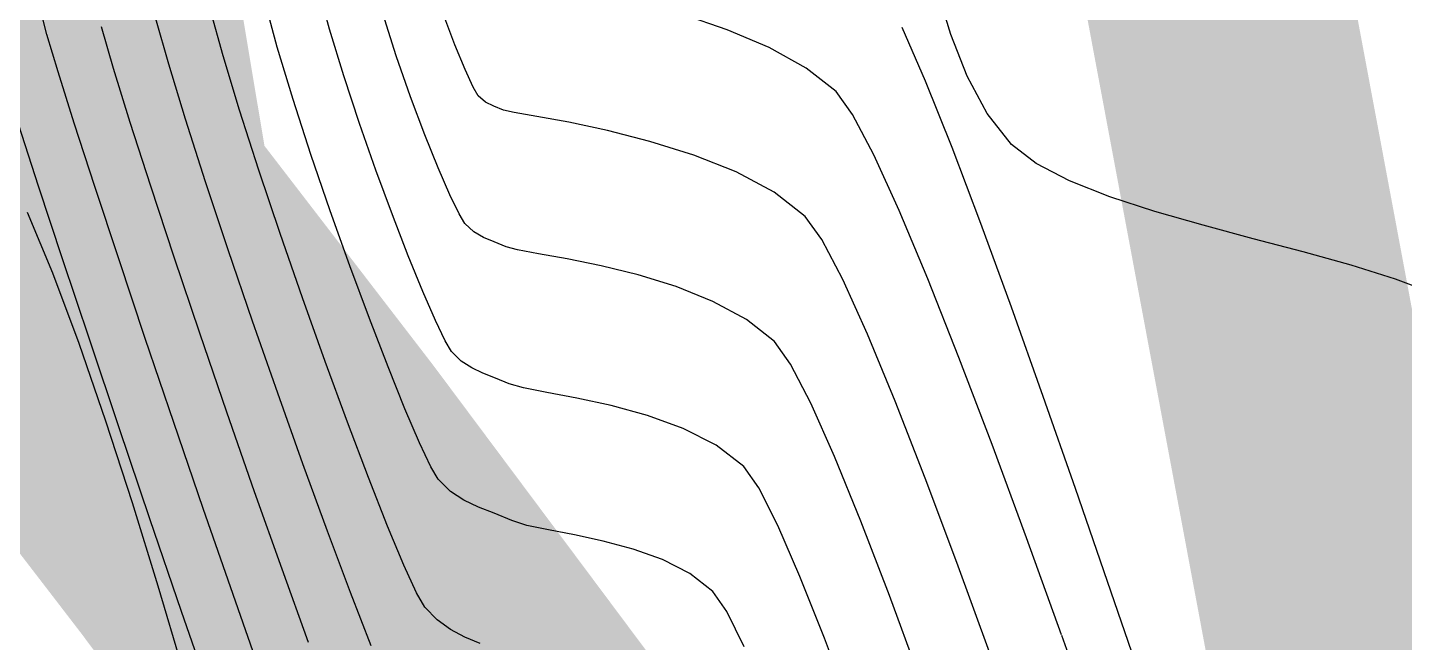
# Model space of a CAD drawing. Header units: feet. Extents: x 26064 to 27719, y 16802 to 28989.
# Drawn here: x 27529.89 to 27571.36, y 17851.9 to 17870.44 of the extents above; entities that cross this region are included whole.
import ezdxf

# ---------------------------------------------------------------- set-up
doc = ezdxf.new("R2010")
doc.units = ezdxf.units.FT
doc.header["$LTSCALE"] = 50
doc.header["$MEASUREMENT"] = 0
doc.linetypes.add('HIDDEN', pattern=[0.375, 0.25, -0.125])
doc.linetypes.add('HIDN25', pattern=[0.0938, 0.0625, -0.0313])
for name, color, linetype in [('CONT-MJR', 160, 'HIDDEN'), ('CONT-MNR', 55, 'HIDN25'), ('SILT FENCE', 200, 'Continuous'), ('SILT_FENCE', 1, 'HIDDEN'), ('WATER', 5, 'Continuous')]:
    doc.layers.add(name, color=color, linetype=linetype)

msp = doc.modelspace()

# ---------------------------------------------------------------- linework, layer by layer
at = {"layer": 'CONT-MJR', "color": 7, "extrusion": (0.953444, 0.301569, 0)}
msp.add_line((27540.99289, 17869.58167, 630), (27540.58825, 17870.86099, 630), dxfattribs=at)
at = {"layer": 'CONT-MJR', "color": 7, "extrusion": (0.960476, 0.278362, 0)}
msp.add_line((27532.47884, 17869.20033, 635), (27532.11497, 17870.45584, 635), dxfattribs=at)
at = {"layer": 'CONT-MJR', "color": 7, "extrusion": (0.94429, 0.329114, 0)}
msp.add_line((27541.42276, 17868.34832, 630), (27540.99289, 17869.58167, 630), dxfattribs=at)
at = {"layer": 'CONT-MJR', "color": 7, "extrusion": (0.955242, 0.295826, 0)}
msp.add_line((27532.98113, 17867.57842, 635), (27532.47884, 17869.20033, 635), dxfattribs=at)
at = {"layer": 'CONT-MJR', "color": 7, "extrusion": (0.935758, 0.352642, 0)}
msp.add_line((27541.85239, 17867.20825, 630), (27541.42276, 17868.34832, 630), dxfattribs=at)
at = {"layer": 'CONT-MJR', "color": 7, "extrusion": (0.951992, 0.306122, 0)}
msp.add_line((27533.59776, 17865.66078, 635), (27532.98113, 17867.57842, 635), dxfattribs=at)
at = {"layer": 'CONT-MJR', "color": 7, "extrusion": (0.927133, 0.374732, 0)}
msp.add_line((27542.25637, 17866.20877, 630), (27541.85239, 17867.20825, 630), dxfattribs=at)
at = {"layer": 'CONT-MJR', "color": 7, "extrusion": (0.917066, 0.398736, 0)}
msp.add_line((27542.60923, 17865.39721, 630), (27542.25637, 17866.20877, 630), dxfattribs=at)
at = {"layer": 'CONT-MJR', "color": 7, "extrusion": (0.949651, 0.313309, 0)}
msp.add_line((27534.30467, 17863.5181, 635), (27533.59776, 17865.66078, 635), dxfattribs=at)
at = {"layer": 'CONT-MJR', "color": 7}
for p, q in [((27542.88554, 17864.82087, 630), (27542.60923, 17865.39721, 630)), ((27544.30963, 17863.82587, 630), (27543.94355, 17863.97704, 630)), ((27544.65059, 17863.73765, 630), (27544.30963, 17863.82587, 630)), ((27546.14255, 17863.46502, 630), (27545.28338, 17863.62154, 630)), ((27549.42401, 17862.62777, 630), (27548.2783, 17862.98066, 630)), ((27553.48054, 17859.11579, 630), (27552.87165, 17860.29513, 630)), ((27536.7264, 17856.44658, 635), (27535.89306, 17858.84033, 635)), ((27554.1932, 17857.51143, 630), (27553.48054, 17859.11579, 630)), ((27554.98895, 17855.55543, 630), (27554.1932, 17857.51143, 630)), ((27537.55375, 17854.11051, 635), (27536.7264, 17856.44658, 635))]:
    msp.add_line(p, q, dxfattribs=at)
at = {"layer": 'CONT-MJR', "color": 7, "extrusion": (0.860008, 0.510281, 0)}
msp.add_line((27543.05987, 17864.52707, 630), (27542.88554, 17864.82087, 630), dxfattribs=at)
at = {"layer": 'CONT-MJR', "color": 7, "extrusion": (-0.68208, -0.731278, 0)}
msp.add_line((27543.32741, 17864.27753, 630), (27543.05987, 17864.52707, 630), dxfattribs=at)
at = {"layer": 'CONT-MJR', "color": 7, "extrusion": (-0.49611, -0.86826, 0)}
msp.add_line((27543.61906, 17864.11089, 630), (27543.32741, 17864.27753, 630), dxfattribs=at)
at = {"layer": 'CONT-MJR', "color": 7, "extrusion": (0.381322, 0.924442, 0)}
msp.add_line((27543.94355, 17863.97704, 630), (27543.61906, 17864.11089, 630), dxfattribs=at)
at = {"layer": 'CONT-MJR', "color": 7, "extrusion": (0.947758, 0.31899, 0)}
msp.add_line((27535.07779, 17861.22106, 635), (27534.30467, 17863.5181, 635), dxfattribs=at)
at = {"layer": 'CONT-MJR', "color": 7, "extrusion": (-0.180477, -0.983579, 0)}
msp.add_line((27545.28338, 17863.62154, 630), (27544.65059, 17863.73765, 630), dxfattribs=at)
at = {"layer": 'CONT-MJR', "color": 7, "extrusion": (-0.201126, -0.979565, 0)}
msp.add_line((27547.16267, 17863.25557, 630), (27546.14255, 17863.46502, 630), dxfattribs=at)
at = {"layer": 'CONT-MJR', "color": 7, "extrusion": (-0.239258, -0.970956, 0)}
msp.add_line((27548.2783, 17862.98066, 630), (27547.16267, 17863.25557, 630), dxfattribs=at)
at = {"layer": 'CONT-MJR', "color": 7, "extrusion": (-0.37085, -0.928693, 0)}
msp.add_line((27550.53435, 17862.18439, 630), (27549.42401, 17862.62777, 630), dxfattribs=at)
at = {"layer": 'CONT-MJR', "color": 7, "extrusion": (0.475997, 0.879447, 0)}
msp.add_line((27551.5439, 17861.63797, 630), (27550.53435, 17862.18439, 630), dxfattribs=at)
at = {"layer": 'CONT-MJR', "color": 7, "extrusion": (0.617453, 0.786608, 0)}
msp.add_line((27552.3872, 17860.97602, 630), (27551.5439, 17861.63797, 630), dxfattribs=at)
at = {"layer": 'CONT-MJR', "color": 7, "extrusion": (0.946066, 0.323974, 0)}
msp.add_line((27535.89306, 17858.84033, 635), (27535.07779, 17861.22106, 635), dxfattribs=at)
at = {"layer": 'CONT-MJR', "color": 7, "extrusion": (0.814808, 0.579731, 0)}
msp.add_line((27552.87165, 17860.29513, 630), (27552.3872, 17860.97602, 630), dxfattribs=at)
at = {"layer": 'CONT-MJR', "color": 7, "extrusion": (0.933506, 0.358561, 0)}
msp.add_line((27555.84712, 17853.32121, 630), (27554.98895, 17855.55543, 630), dxfattribs=at)
at = {"layer": 'CONT-MJR', "color": 7, "extrusion": (0.940547, 0.339664, 0)}
msp.add_line((27538.35104, 17851.90278, 635), (27537.55375, 17854.11051, 635), dxfattribs=at)
at = {"layer": 'CONT-MJR', "color": 7, "extrusion": (0.938178, 0.346152, 0)}
msp.add_line((27556.74703, 17850.88218, 630), (27555.84712, 17853.32121, 630), dxfattribs=at)
at = {"layer": 'CONT-MNR', "color": 7, "extrusion": (0.965399, 0.260777, 0)}
msp.add_line((27538.98315, 17870.39093, 631), (27538.62173, 17871.72891, 631), dxfattribs=at)
at = {"layer": 'CONT-MNR', "color": 7, "extrusion": (0.965182, 0.26158, 0)}
msp.add_line((27537.41108, 17869.84544, 632), (27537.02112, 17871.28431, 632), dxfattribs=at)
at = {"layer": 'CONT-MNR', "color": 7, "extrusion": (0.956474, 0.291819, 0)}
msp.add_line((27557.70231, 17870.22587, 626), (27557.30651, 17871.52316, 626), dxfattribs=at)
at = {"layer": 'CONT-MNR', "color": 7}
for p, q in [((27530.46908, 17870.22841, 636), (27530.30503, 17870.85548, 636)), ((27542.76373, 17869.91311, 629), (27542.4273, 17870.80414, 629)), ((27556.93765, 17868.81728, 627), (27556.23139, 17870.43771, 627)), ((27530.80763, 17869.10378, 636), (27530.46908, 17870.22841, 636)), ((27552.22685, 17869.83618, 628), (27550.96151, 17870.37248, 628)), ((27536.2763, 17867.94266, 633), (27535.77938, 17869.58169, 633)), ((27543.31423, 17868.64169, 629), (27543.07026, 17869.17253, 629)), ((27557.73513, 17866.82511, 627), (27556.93765, 17868.81728, 627)), ((27543.93475, 17868.07043, 629), (27543.68419, 17868.18917, 629)), ((27544.54333, 17867.88098, 629), (27544.22735, 17867.95103, 629)), ((27540.37935, 17866.13359, 631), (27539.88328, 17867.54715, 631)), ((27545.22457, 17867.76071, 629), (27544.54333, 17867.88098, 629)), ((27547.35397, 17867.33293, 629), (27546.18886, 17867.58107, 629)), ((27558.6046, 17864.53134, 627), (27557.73513, 17866.82511, 627)), ((27556.14373, 17864.92409, 628), (27555.38313, 17866.59644, 628)), ((27540.87767, 17864.78708, 631), (27540.37935, 17866.13359, 631)), ((27552.37852, 17865.47264, 629), (27551.2322, 17866.08615, 629)), ((27530.9464, 17863.46197, 637), (27530.22202, 17865.65568, 637)), ((27535.93343, 17863.73813, 634), (27535.25266, 17865.79014, 634)), ((27553.31462, 17864.74494, 629), (27552.37852, 17865.47264, 629)), ((27562.4839, 17865.33861, 626), (27561.27675, 17865.81623, 626)), ((27563.84279, 17864.89535, 626), (27562.4839, 17865.33861, 626)), ((27539.59718, 17863.25145, 632), (27539.0022, 17864.91706, 632)), ((27541.35691, 17863.55372, 631), (27540.87767, 17864.78708, 631)), ((27565.30144, 17864.47667, 626), (27563.84279, 17864.89535, 626)), ((27559.52681, 17862.00613, 627), (27558.6046, 17864.53134, 627)), ((27554.44391, 17862.84118, 629), (27553.81309, 17864.04867, 629)), ((27533.43438, 17861.0687, 636), (27532.63406, 17863.46404, 636)), ((27541.79575, 17862.47965, 631), (27541.35691, 17863.55372, 631)), ((27555.18655, 17861.19313, 629), (27554.44391, 17862.84118, 629)), ((27537.4234, 17859.41655, 634), (27536.66507, 17861.59103, 634)), ((27540.74761, 17860.21199, 632), (27540.18656, 17861.66498, 632)), ((27542.46698, 17860.9938, 631), (27542.17288, 17861.61097, 631)), ((27532.25134, 17858.57598, 638), (27531.44738, 17860.91068, 638)), ((27541.25758, 17858.94681, 632), (27540.74761, 17860.21199, 632)), ((27544.39191, 17859.70072, 631), (27543.98028, 17859.87277, 631)), ((27538.18424, 17857.28239, 634), (27537.4234, 17859.41655, 634)), ((27547.4696, 17859.04396, 631), (27546.43427, 17859.26916, 631)), ((27561.45258, 17856.54194, 627), (27560.48255, 17859.31962, 627)), ((27541.69372, 17857.92378, 632), (27541.25758, 17858.94681, 632)), ((27533.04851, 17856.11283, 638), (27532.25134, 17858.57598, 638)), ((27540.16119, 17856.87203, 633), (27539.52623, 17858.54697, 633)), ((27538.92339, 17855.25626, 634), (27538.18424, 17857.28239, 634)), ((27557.87967, 17854.31256, 629), (27556.92499, 17856.85814, 629)), ((27536.07918, 17853.34384, 636), (27535.18057, 17855.93665, 636)), ((27543.46991, 17855.98484, 632), (27543.03374, 17856.18844, 632)), ((27539.61667, 17853.40587, 634), (27538.92339, 17855.25626, 634)), ((27545.57672, 17855.29422, 632), (27544.93148, 17855.43046, 632)), ((27550.53236, 17853.43817, 632), (27549.83294, 17853.9805, 632)), ((27540.23988, 17851.79892, 634), (27539.61667, 17853.40587, 634)), ((27550.94883, 17852.83471, 632), (27550.53236, 17853.43817, 632)), ((27554.69368, 17849.90796, 631), (27553.89476, 17852.02971, 631)), ((27562.08768, 17849.16625, 628), (27561.0343, 17852.13531, 628))]:
    msp.add_line(p, q, dxfattribs=at)
at = {"layer": 'CONT-MNR', "color": 7, "extrusion": (0.963878, 0.266345, 0)}
msp.add_line((27535.77938, 17869.58169, 633), (27535.38951, 17870.99258, 633), dxfattribs=at)
at = {"layer": 'CONT-MNR', "color": 7, "extrusion": (0.32298, 0.946406, 0)}
msp.add_line((27550.96151, 17870.37248, 628), (27549.62222, 17870.82954, 628), dxfattribs=at)
at = {"layer": 'CONT-MNR', "color": 7, "extrusion": (0.962583, 0.270986, 0)}
msp.add_line((27534.14052, 17869.33804, 634), (27533.75752, 17870.69852, 634), dxfattribs=at)
at = {"layer": 'CONT-MNR', "color": 7, "extrusion": (0.956918, 0.290359, 0)}
msp.add_line((27539.41078, 17868.98163, 631), (27538.98315, 17870.39093, 631), dxfattribs=at)
at = {"layer": 'CONT-MNR', "color": 7, "extrusion": (0.931228, 0.364436, 0)}
msp.add_line((27558.19195, 17868.97471, 626), (27557.70231, 17870.22587, 626), dxfattribs=at)
at = {"layer": 'CONT-MNR', "color": 7, "extrusion": (0.957456, 0.288578, 0)}
msp.add_line((27537.88641, 17868.26839, 632), (27537.41108, 17869.84544, 632), dxfattribs=at)
at = {"layer": 'CONT-MNR', "color": 7, "extrusion": (0.923984, 0.382431, 0)}
msp.add_line((27543.07026, 17869.17253, 629), (27542.76373, 17869.91311, 629), dxfattribs=at)
at = {"layer": 'CONT-MNR', "color": 7, "extrusion": (-0.484108, -0.875008, 0)}
msp.add_line((27553.34484, 17869.21765, 628), (27552.22685, 17869.83618, 628), dxfattribs=at)
at = {"layer": 'CONT-MNR', "color": 7, "extrusion": (0.956413, 0.292018, 0)}
msp.add_line((27534.64697, 17867.67934, 634), (27534.14052, 17869.33804, 634), dxfattribs=at)
at = {"layer": 'CONT-MNR', "color": 7, "extrusion": (-0.617189, -0.786815, 0)}
msp.add_line((27554.24204, 17868.51386, 628), (27553.34484, 17869.21765, 628), dxfattribs=at)
at = {"layer": 'CONT-MNR', "color": 7, "extrusion": (0.953604, 0.301063, 0)}
msp.add_line((27531.29706, 17867.55353, 636), (27530.80763, 17869.10378, 636), dxfattribs=at)
at = {"layer": 'CONT-MNR', "color": 7, "extrusion": (0.949801, 0.312856, 0)}
msp.add_line((27539.88328, 17867.54715, 631), (27539.41078, 17868.98163, 631), dxfattribs=at)
at = {"layer": 'CONT-MNR', "color": 7, "extrusion": (0.882544, 0.470231, 0)}
msp.add_line((27558.79367, 17867.84538, 626), (27558.19195, 17868.97471, 626), dxfattribs=at)
at = {"layer": 'CONT-MNR', "color": 7, "extrusion": (0.86942, 0.494073, 0)}
msp.add_line((27543.46301, 17868.37988, 629), (27543.31423, 17868.64169, 629), dxfattribs=at)
at = {"layer": 'CONT-MNR', "color": 7, "extrusion": (-0.653013, -0.757346, 0)}
msp.add_line((27543.68419, 17868.18917, 629), (27543.46301, 17868.37988, 629), dxfattribs=at)
at = {"layer": 'CONT-MNR', "color": 7, "extrusion": (0.812815, 0.582522, 0)}
msp.add_line((27554.74247, 17867.8156, 628), (27554.24204, 17868.51386, 628), dxfattribs=at)
at = {"layer": 'CONT-MNR', "color": 7, "extrusion": (0.951997, 0.306106, 0)}
msp.add_line((27536.85626, 17866.13896, 633), (27536.2763, 17867.94266, 633), dxfattribs=at)
at = {"layer": 'CONT-MNR', "color": 7, "extrusion": (0.951344, 0.308132, 0)}
msp.add_line((27538.42436, 17866.60748, 632), (27537.88641, 17868.26839, 632), dxfattribs=at)
at = {"layer": 'CONT-MNR', "color": 7, "extrusion": (-0.377815, -0.925881, 0)}
msp.add_line((27544.22735, 17867.95103, 629), (27543.93475, 17868.07043, 629), dxfattribs=at)
at = {"layer": 'CONT-MNR', "color": 7, "extrusion": (0.950483, 0.310775, 0)}
msp.add_line((27530.22202, 17865.65568, 637), (27529.61198, 17867.52144, 637), dxfattribs=at)
at = {"layer": 'CONT-MNR', "color": 7, "extrusion": (0.951339, 0.308145, 0)}
msp.add_line((27531.91374, 17865.64963, 636), (27531.29706, 17867.55353, 636), dxfattribs=at)
at = {"layer": 'CONT-MNR', "color": 7, "extrusion": (0.952255, 0.305302, 0)}
msp.add_line((27535.25266, 17865.79014, 634), (27534.64697, 17867.67934, 634), dxfattribs=at)
at = {"layer": 'CONT-MNR', "color": 7, "extrusion": (-0.18314, -0.983087, 0)}
msp.add_line((27546.18886, 17867.58107, 629), (27545.22457, 17867.76071, 629), dxfattribs=at)
at = {"layer": 'CONT-MNR', "color": 7, "extrusion": (0.885217, 0.465179, 0)}
msp.add_line((27555.38313, 17866.59644, 628), (27554.74247, 17867.8156, 628), dxfattribs=at)
at = {"layer": 'CONT-MNR', "color": 7, "extrusion": (0.786353, 0.617778, 0)}
msp.add_line((27559.5257, 17866.9136, 626), (27558.79367, 17867.84538, 626), dxfattribs=at)
at = {"layer": 'CONT-MNR', "color": 7, "extrusion": (-0.245974, -0.969276, 0)}
msp.add_line((27548.63771, 17867.00716, 629), (27547.35397, 17867.33293, 629), dxfattribs=at)
at = {"layer": 'CONT-MNR', "color": 7, "extrusion": (-0.298278, -0.954479, 0)}
msp.add_line((27549.95785, 17866.59461, 629), (27548.63771, 17867.00716, 629), dxfattribs=at)
at = {"layer": 'CONT-MNR', "color": 7, "extrusion": (0.610052, 0.792361, 0)}
msp.add_line((27560.27336, 17866.33797, 626), (27559.5257, 17866.9136, 626), dxfattribs=at)
at = {"layer": 'CONT-MNR', "color": 7, "extrusion": (0.946244, 0.323455, 0)}
msp.add_line((27539.0022, 17864.91706, 632), (27538.42436, 17866.60748, 632), dxfattribs=at)
at = {"layer": 'CONT-MNR', "color": 7, "extrusion": (-0.370589, -0.928797, 0)}
msp.add_line((27551.2322, 17866.08615, 629), (27549.95785, 17866.59461, 629), dxfattribs=at)
at = {"layer": 'CONT-MNR', "color": 7, "extrusion": (-0.461334, -0.887227, 0)}
msp.add_line((27561.27675, 17865.81623, 626), (27560.27336, 17866.33797, 626), dxfattribs=at)
at = {"layer": 'CONT-MNR', "color": 7, "extrusion": (0.948081, 0.31803, 0)}
msp.add_line((27537.49525, 17864.23407, 633), (27536.85626, 17866.13896, 633), dxfattribs=at)
at = {"layer": 'CONT-MNR', "color": 7, "extrusion": (0.949749, 0.313013, 0)}
msp.add_line((27532.63406, 17863.46404, 636), (27531.91374, 17865.64963, 636), dxfattribs=at)
at = {"layer": 'CONT-MNR', "color": 7, "extrusion": (0.9226, 0.385759, 0)}
msp.add_line((27530.65394, 17863.03472, 638), (27529.8883, 17864.86587, 638), dxfattribs=at)
at = {"layer": 'CONT-MNR', "color": 7, "extrusion": (0.813109, 0.582111, 0)}
msp.add_line((27553.81309, 17864.04867, 629), (27553.31462, 17864.74494, 629), dxfattribs=at)
at = {"layer": 'CONT-MNR', "color": 7, "extrusion": (0.922633, 0.385678, 0)}
msp.add_line((27557.00392, 17862.8663, 628), (27556.14373, 17864.92409, 628), dxfattribs=at)
at = {"layer": 'CONT-MNR', "color": 7, "extrusion": (0.944752, 0.327787, 0)}
msp.add_line((27538.16925, 17862.29146, 633), (27537.49525, 17864.23407, 633), dxfattribs=at)
at = {"layer": 'CONT-MNR', "color": 7, "extrusion": (-0.25895, -0.965891, 0)}
msp.add_line((27566.80785, 17864.07281, 626), (27565.30144, 17864.47667, 626), dxfattribs=at)
at = {"layer": 'CONT-MNR', "color": 7, "extrusion": (-0.256601, -0.966517, 0)}
msp.add_line((27568.31002, 17863.674, 626), (27566.80785, 17864.07281, 626), dxfattribs=at)
at = {"layer": 'CONT-MNR', "color": 7, "extrusion": (0.948786, 0.31592, 0)}
msp.add_line((27531.76226, 17861.01174, 637), (27530.9464, 17863.46197, 637), dxfattribs=at)
at = {"layer": 'CONT-MNR', "color": 7, "extrusion": (0.946554, 0.322546, 0)}
msp.add_line((27536.66507, 17861.59103, 634), (27535.93343, 17863.73813, 634), dxfattribs=at)
at = {"layer": 'CONT-MNR', "color": 7, "extrusion": (-0.268808, -0.963194, 0)}
msp.add_line((27569.75595, 17863.27047, 626), (27568.31002, 17863.674, 626), dxfattribs=at)
at = {"layer": 'CONT-MNR', "color": 7, "extrusion": (0.936774, 0.349936, 0)}
msp.add_line((27531.44738, 17860.91068, 638), (27530.65394, 17863.03472, 638), dxfattribs=at)
at = {"layer": 'CONT-MNR', "color": 7, "extrusion": (0.937401, 0.348252, 0)}
msp.add_line((27540.18656, 17861.66498, 632), (27539.59718, 17863.25145, 632), dxfattribs=at)
at = {"layer": 'CONT-MNR', "color": 7, "extrusion": (-0.298267, -0.954482, 0)}
msp.add_line((27571.09366, 17862.85245, 626), (27569.75595, 17863.27047, 626), dxfattribs=at)
at = {"layer": 'CONT-MNR', "color": 7, "extrusion": (0.929918, 0.367768, 0)}
msp.add_line((27557.9434, 17860.4908, 628), (27557.00392, 17862.8663, 628), dxfattribs=at)
at = {"layer": 'CONT-MNR', "color": 7, "extrusion": (0.351629, 0.93614, 0)}
msp.add_line((27572.27113, 17862.41017, 626), (27571.09366, 17862.85245, 626), dxfattribs=at)
at = {"layer": 'CONT-MNR', "color": 7, "extrusion": (0.941679, 0.336513, 0)}
msp.add_line((27538.85425, 17860.37461, 633), (27538.16925, 17862.29146, 633), dxfattribs=at)
at = {"layer": 'CONT-MNR', "color": 7, "extrusion": (0.917285, 0.398232, 0)}
msp.add_line((27542.17288, 17861.61097, 631), (27541.79575, 17862.47965, 631), dxfattribs=at)
at = {"layer": 'CONT-MNR', "color": 7, "extrusion": (0.942155, 0.335176, 0)}
msp.add_line((27560.48255, 17859.31962, 627), (27559.52681, 17862.00613, 627), dxfattribs=at)
at = {"layer": 'CONT-MNR', "color": 7, "extrusion": (0.948029, 0.318185, 0)}
msp.add_line((27532.64675, 17858.37642, 637), (27531.76226, 17861.01174, 637), dxfattribs=at)
at = {"layer": 'CONT-MNR', "color": 7, "extrusion": (0.94729, 0.320378, 0)}
msp.add_line((27534.29109, 17858.53559, 636), (27533.43438, 17861.0687, 636), dxfattribs=at)
at = {"layer": 'CONT-MNR', "color": 7, "extrusion": (0.859832, 0.510578, 0)}
msp.add_line((27542.65672, 17860.67427, 631), (27542.46698, 17860.9938, 631), dxfattribs=at)
at = {"layer": 'CONT-MNR', "color": 7, "extrusion": (0.924198, 0.381915, 0)}
msp.add_line((27556.02043, 17859.17523, 629), (27555.18655, 17861.19313, 629), dxfattribs=at)
at = {"layer": 'CONT-MNR', "color": 7, "extrusion": (-0.699469, -0.714663, 0)}
for p, q in [((27542.9516, 17860.38566, 631), (27542.65672, 17860.67427, 631)), ((27542.63095, 17856.45212, 632), (27542.25358, 17856.82147, 632))]:
    msp.add_line(p, q, dxfattribs=at)
at = {"layer": 'CONT-MNR', "color": 7, "extrusion": (0.934695, 0.355451, 0)}
msp.add_line((27558.94183, 17857.86531, 628), (27557.9434, 17860.4908, 628), dxfattribs=at)
at = {"layer": 'CONT-MNR', "color": 7, "extrusion": (0.938569, 0.345092, 0)}
msp.add_line((27539.52623, 17858.54697, 633), (27538.85425, 17860.37461, 633), dxfattribs=at)
at = {"layer": 'CONT-MNR', "color": 7, "extrusion": (0.547707, 0.83667, 0)}
for p, q in [((27543.26634, 17860.17962, 631), (27542.9516, 17860.38566, 631)), ((27543.03374, 17856.18844, 632), (27542.63095, 17856.45212, 632))]:
    msp.add_line(p, q, dxfattribs=at)
at = {"layer": 'CONT-MNR', "color": 7, "extrusion": (-0.422973, -0.906142, 0)}
msp.add_line((27543.60717, 17860.02053, 631), (27543.26634, 17860.17962, 631), dxfattribs=at)
at = {"layer": 'CONT-MNR', "color": 7, "extrusion": (-0.368198, -0.929747, 0)}
for p, q in [((27543.98028, 17859.87277, 631), (27543.60717, 17860.02053, 631)), ((27543.94741, 17855.79574, 632), (27543.46991, 17855.98484, 632))]:
    msp.add_line(p, q, dxfattribs=at)
at = {"layer": 'CONT-MNR', "color": 7, "extrusion": (-0.274268, -0.961653, 0)}
msp.add_line((27544.82328, 17859.57769, 631), (27544.39191, 17859.70072, 631), dxfattribs=at)
at = {"layer": 'CONT-MNR', "color": 7, "extrusion": (-0.191118, -0.981567, 0)}
msp.add_line((27545.52811, 17859.44045, 631), (27544.82328, 17859.57769, 631), dxfattribs=at)
at = {"layer": 'CONT-MNR', "color": 7, "extrusion": (-0.185744, -0.982598, 0)}
msp.add_line((27546.43427, 17859.26916, 631), (27545.52811, 17859.44045, 631), dxfattribs=at)
at = {"layer": 'CONT-MNR', "color": 7, "extrusion": (-0.263972, -0.96453, 0)}
msp.add_line((27548.56196, 17858.745, 631), (27547.4696, 17859.04396, 631), dxfattribs=at)
at = {"layer": 'CONT-MNR', "color": 7, "extrusion": (0.931532, 0.363659, 0)}
msp.add_line((27556.92499, 17856.85814, 629), (27556.02043, 17859.17523, 629), dxfattribs=at)
at = {"layer": 'CONT-MNR', "color": 7, "extrusion": (0.947233, 0.320544, 0)}
msp.add_line((27533.57701, 17855.62743, 637), (27532.64675, 17858.37642, 637), dxfattribs=at)
at = {"layer": 'CONT-MNR', "color": 7, "extrusion": (0.946124, 0.323806, 0)}
msp.add_line((27535.18057, 17855.93665, 636), (27534.29109, 17858.53559, 636), dxfattribs=at)
at = {"layer": 'CONT-MNR', "color": 7, "extrusion": (-0.342388, -0.939559, 0)}
msp.add_line((27549.63921, 17858.35244, 631), (27548.56196, 17858.745, 631), dxfattribs=at)
at = {"layer": 'CONT-MNR', "color": 7, "extrusion": (-0.455129, -0.890426, 0)}
msp.add_line((27550.6292, 17857.84642, 631), (27549.63921, 17858.35244, 631), dxfattribs=at)
at = {"layer": 'CONT-MNR', "color": 7, "extrusion": (0.905935, 0.423418, 0)}
msp.add_line((27542.0333, 17857.19722, 632), (27541.69372, 17857.92378, 632), dxfattribs=at)
at = {"layer": 'CONT-MNR', "color": 7, "extrusion": (-0.609958, -0.792434, 0)}
msp.add_line((27551.45978, 17857.20709, 631), (27550.6292, 17857.84642, 631), dxfattribs=at)
at = {"layer": 'CONT-MNR', "color": 7, "extrusion": (0.938056, 0.346483, 0)}
msp.add_line((27559.97891, 17855.05757, 628), (27558.94183, 17857.86531, 628), dxfattribs=at)
at = {"layer": 'CONT-MNR', "color": 7, "extrusion": (0.86269, 0.505733, 0)}
msp.add_line((27542.25358, 17856.82147, 632), (27542.0333, 17857.19722, 632), dxfattribs=at)
at = {"layer": 'CONT-MNR', "color": 7, "extrusion": (0.818798, 0.574082, 0)}
msp.add_line((27551.91305, 17856.56061, 631), (27551.45978, 17857.20709, 631), dxfattribs=at)
at = {"layer": 'CONT-MNR', "color": 7, "extrusion": (0.930573, 0.366106, 0)}
msp.add_line((27540.7351, 17855.41326, 633), (27540.16119, 17856.87203, 633), dxfattribs=at)
at = {"layer": 'CONT-MNR', "color": 7, "extrusion": (0.892433, 0.451179, 0)}
msp.add_line((27552.48376, 17855.43175, 631), (27551.91305, 17856.56061, 631), dxfattribs=at)
at = {"layer": 'CONT-MNR', "color": 7, "extrusion": (0.945371, 0.325996, 0)}
msp.add_line((27562.41767, 17853.74325, 627), (27561.45258, 17856.54194, 627), dxfattribs=at)
at = {"layer": 'CONT-MNR', "color": 7, "extrusion": (0.955674, 0.294426, 0)}
msp.add_line((27533.82159, 17853.60347, 638), (27533.04851, 17856.11283, 638), dxfattribs=at)
at = {"layer": 'CONT-MNR', "color": 7, "extrusion": (0.946342, 0.323166, 0)}
msp.add_line((27534.53018, 17852.8362, 637), (27533.57701, 17855.62743, 637), dxfattribs=at)
at = {"layer": 'CONT-MNR', "color": 7, "extrusion": (0.385649, 0.922646, 0)}
msp.add_line((27544.47418, 17855.57556, 632), (27543.94741, 17855.79574, 632), dxfattribs=at)
at = {"layer": 'CONT-MNR', "color": 7, "extrusion": (0.302445, 0.953167, 0)}
msp.add_line((27544.93148, 17855.43046, 632), (27544.47418, 17855.57556, 632), dxfattribs=at)
at = {"layer": 'CONT-MNR', "color": 7, "extrusion": (0.923757, 0.382978, 0)}
msp.add_line((27541.22395, 17854.23413, 633), (27540.7351, 17855.41326, 633), dxfattribs=at)
at = {"layer": 'CONT-MNR', "color": 7, "extrusion": (-0.187459, -0.982272, 0)}
msp.add_line((27546.35878, 17855.14497, 632), (27545.57672, 17855.29422, 632), dxfattribs=at)
at = {"layer": 'CONT-MNR', "color": 7, "extrusion": (-0.207564, -0.978221, 0)}
msp.add_line((27547.22656, 17854.96084, 632), (27546.35878, 17855.14497, 632), dxfattribs=at)
at = {"layer": 'CONT-MNR', "color": 7, "extrusion": (0.917105, 0.398646, 0)}
msp.add_line((27553.15122, 17853.89621, 631), (27552.48376, 17855.43175, 631), dxfattribs=at)
at = {"layer": 'CONT-MNR', "color": 7, "extrusion": (0.940541, 0.339681, 0)}
msp.add_line((27561.0343, 17852.13531, 628), (27559.97891, 17855.05757, 628), dxfattribs=at)
at = {"layer": 'CONT-MNR', "color": 7, "extrusion": (-0.257908, -0.96617, 0)}
msp.add_line((27548.12892, 17854.71996, 632), (27547.22656, 17854.96084, 632), dxfattribs=at)
at = {"layer": 'CONT-MNR', "color": 7, "extrusion": (-0.339275, -0.940687, 0)}
msp.add_line((27549.01475, 17854.40047, 632), (27548.12892, 17854.71996, 632), dxfattribs=at)
at = {"layer": 'CONT-MNR', "color": 7, "extrusion": (0.910459, 0.413598, 0)}
msp.add_line((27541.60374, 17853.3981, 633), (27541.22395, 17854.23413, 633), dxfattribs=at)
at = {"layer": 'CONT-MNR', "color": 7, "extrusion": (-0.456654, -0.889644, 0)}
msp.add_line((27549.83294, 17853.9805, 632), (27549.01475, 17854.40047, 632), dxfattribs=at)
at = {"layer": 'CONT-MNR', "color": 7, "extrusion": (0.93966, 0.342111, 0)}
msp.add_line((27558.86392, 17851.60916, 629), (27557.87967, 17854.31256, 629), dxfattribs=at)
at = {"layer": 'CONT-MNR', "color": 7, "extrusion": (0.929002, 0.370076, 0)}
msp.add_line((27553.89476, 17852.02971, 631), (27553.15122, 17853.89621, 631), dxfattribs=at)
at = {"layer": 'CONT-MNR', "color": 7, "extrusion": (0.958917, 0.283686, 0)}
msp.add_line((27534.55331, 17851.13013, 638), (27533.82159, 17853.60347, 638), dxfattribs=at)
at = {"layer": 'CONT-MNR', "color": 7, "extrusion": (0.867106, 0.498124, 0)}
msp.add_line((27541.85044, 17852.96866, 633), (27541.60374, 17853.3981, 633), dxfattribs=at)
at = {"layer": 'CONT-MNR', "color": 7, "extrusion": (0.946136, 0.32377, 0)}
msp.add_line((27563.35858, 17850.99369, 627), (27562.41767, 17853.74325, 627), dxfattribs=at)
at = {"layer": 'CONT-MNR', "color": 7, "extrusion": (0.943392, 0.331679, 0)}
msp.add_line((27536.96331, 17850.82912, 636), (27536.07918, 17853.34384, 636), dxfattribs=at)
at = {"layer": 'CONT-MNR', "color": 7, "extrusion": (0.945287, 0.326239, 0)}
msp.add_line((27535.48342, 17850.07417, 637), (27534.53018, 17852.8362, 637), dxfattribs=at)
at = {"layer": 'CONT-MNR', "color": 7, "extrusion": (0.710955, 0.703237, 0)}
msp.add_line((27542.23176, 17852.58315, 633), (27541.85044, 17852.96866, 633), dxfattribs=at)
at = {"layer": 'CONT-MNR', "color": 7, "extrusion": (0.584868, 0.811129, 0)}
msp.add_line((27542.63349, 17852.29349, 633), (27542.23176, 17852.58315, 633), dxfattribs=at)
at = {"layer": 'CONT-MNR', "color": 7, "extrusion": (0.89664, 0.44276, 0)}
msp.add_line((27551.47286, 17851.77348, 632), (27550.94883, 17852.83471, 632), dxfattribs=at)
at = {"layer": 'CONT-MNR', "color": 7, "extrusion": (0.46711, 0.884199, 0)}
msp.add_line((27543.06121, 17852.06753, 633), (27542.63349, 17852.29349, 633), dxfattribs=at)
at = {"layer": 'CONT-MNR', "color": 7, "extrusion": (-0.389759, -0.920917, 0)}
msp.add_line((27543.52054, 17851.87312, 633), (27543.06121, 17852.06753, 633), dxfattribs=at)
at = {"layer": 'SILT FENCE', "linetype": 'Continuous', "const_width": 10, "flags": 128}
msp.add_lwpolyline([(27571.18993, 17113.92892), (27571.18993, 17648.08742), (27565.85877, 17658.64102), (27561.96805, 17673.0828), (27561.96805, 17792.50513), (27529.07287, 17872.54221), (27515.83663, 17965.7443), (27485.76855, 17981.4147), (26810.18741, 17983.35403), (26801.24797, 17983.84578), (26736.9852, 17997.16402), (26717.6278, 17998.68722), (26707.45353, 17998.94141), (26541.31565, 17998.97573), (26439.41486, 17996.83872), (26373.56271, 17989.8501), (26343.25903, 17981.11433), (26323.44511, 17981.69672), (26251.9082, 18008.79492), (26227.05969, 18020.52676)], dxfattribs=at)
at = {"layer": 'SILT_FENCE', "color": 3, "linetype": 'Continuous', "flags": 128}
msp.add_lwpolyline([(27533.53572, 17929.25579, 13.33, 13.33, 0), (27526.85733, 17911.67789, 13.33, 13.33, 0), (27526.92654, 17901.15946, 13.33, 13.33, 0), (27527.68261, 17882.34328, 13.33, 13.33, 0), (27530.72543, 17864.13117, 13.33, 13.33, 0), (27536.80749, 17856.21764, 13.33, 13.33, 0), (27552.79872, 17834.78277, 13.33, 13.33, 0), (27555.09346, 17829.87176, 13.33, 13.33, 0), (27571.56538, 17801.6497, 13.33333, 13.33333, 0)], format="xyseb", dxfattribs=at)
at = {"layer": 'WATER', "color": 5, "linetype": 'Continuous', "const_width": 8, "elevation": 625, "flags": 128}
msp.add_lwpolyline([(27618.35549, 18036.3866), (27600.58754, 17994.82642), (27569.90643, 17960.42963), (27564.97689, 17953.33784), (27564.10413, 17945.70614), (27560.80611, 17886.26907), (27564.10669, 17876.67357), (27565.60697, 17872.17568), (27573.13702, 17831.92907), (27591.15263, 17787.04977), (27632.0139, 17719.43356), (27672.2278, 17660.66565), (27700.39955, 17613.74317)], dxfattribs=at)

doc.saveas('drawing.dxf')
